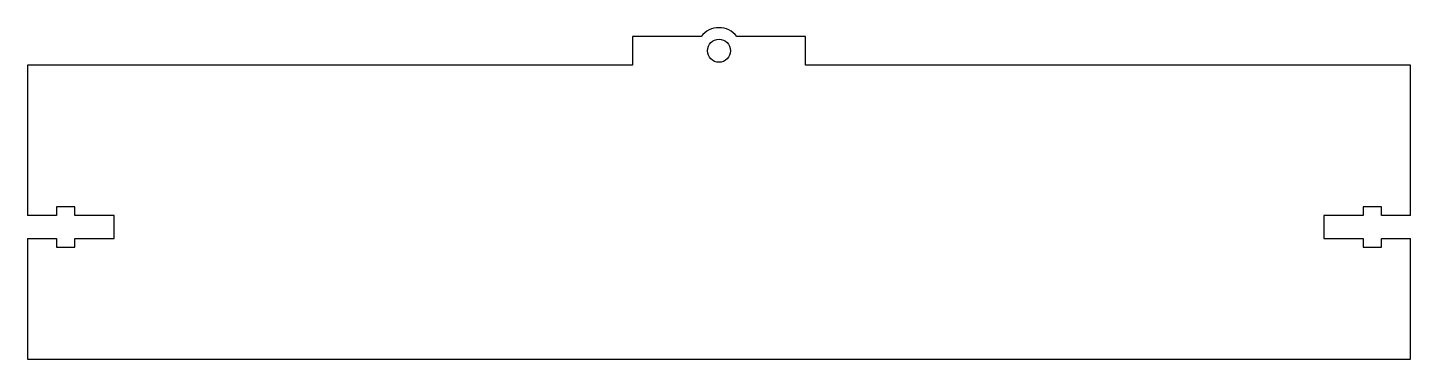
# Model space of a CAD drawing. Header units: millimetres. Extents: x -120 to 120, y -26 to 32.
import ezdxf

# ---------------------------------------------------------------- set-up
doc = ezdxf.new("R2010")
doc.units = ezdxf.units.MM

msp = doc.modelspace()

# ---------------------------------------------------------------- linework, layer by layer
at = {"color": 7, "linetype": 'Continuous', "lineweight": 25}
for p, q in [((-15, 30.5), (-15, 25.5)), ((-3.12, 30.5), (-15, 30.5)), ((15, 30.5), (3.12, 30.5)), ((15, 25.5), (15, 30.5)), ((-120, 25.5), (-120, -0.56)), ((-15, 25.5), (-120, 25.5)), ((120, 25.5), (15, 25.5)), ((120, -0.56), (120, 25.5)), ((-111.8, 0.94), (-115, 0.94)), ((-115, 0.94), (-115, -0.56)), ((-111.8, -0.56), (-111.8, 0.94)), ((115, 0.94), (111.8, 0.94)), ((111.8, 0.94), (111.8, -0.56)), ((115, -0.56), (115, 0.94)), ((-115, -0.56), (-120, -0.56)), ((-105, -0.56), (-111.8, -0.56)), ((-105, -4.56), (-105, -0.56)), ((111.8, -0.56), (105, -0.56)), ((105, -0.56), (105, -4.56)), ((120, -0.56), (115, -0.56)), ((-120, -4.56), (-115, -4.56)), ((-120, -4.56), (-120, -25.5)), ((-115, -4.56), (-115, -6.06)), ((-111.8, -6.06), (-111.8, -4.56)), ((-111.8, -4.56), (-105, -4.56)), ((105, -4.56), (111.8, -4.56)), ((111.8, -4.56), (111.8, -6.06)), ((115, -6.06), (115, -4.56)), ((115, -4.56), (120, -4.56)), ((120, -25.5), (120, -4.56)), ((-115, -6.06), (-111.8, -6.06)), ((111.8, -6.06), (115, -6.06)), ((-120, -25.5), (120, -25.5))]:
    msp.add_line(p, q, dxfattribs=at)
msp.add_circle((0, 28), 2, dxfattribs=at)
msp.add_arc((0, 28), 4, 38.6822, 141.3178, dxfattribs=at)

doc.saveas('drawing.dxf')
